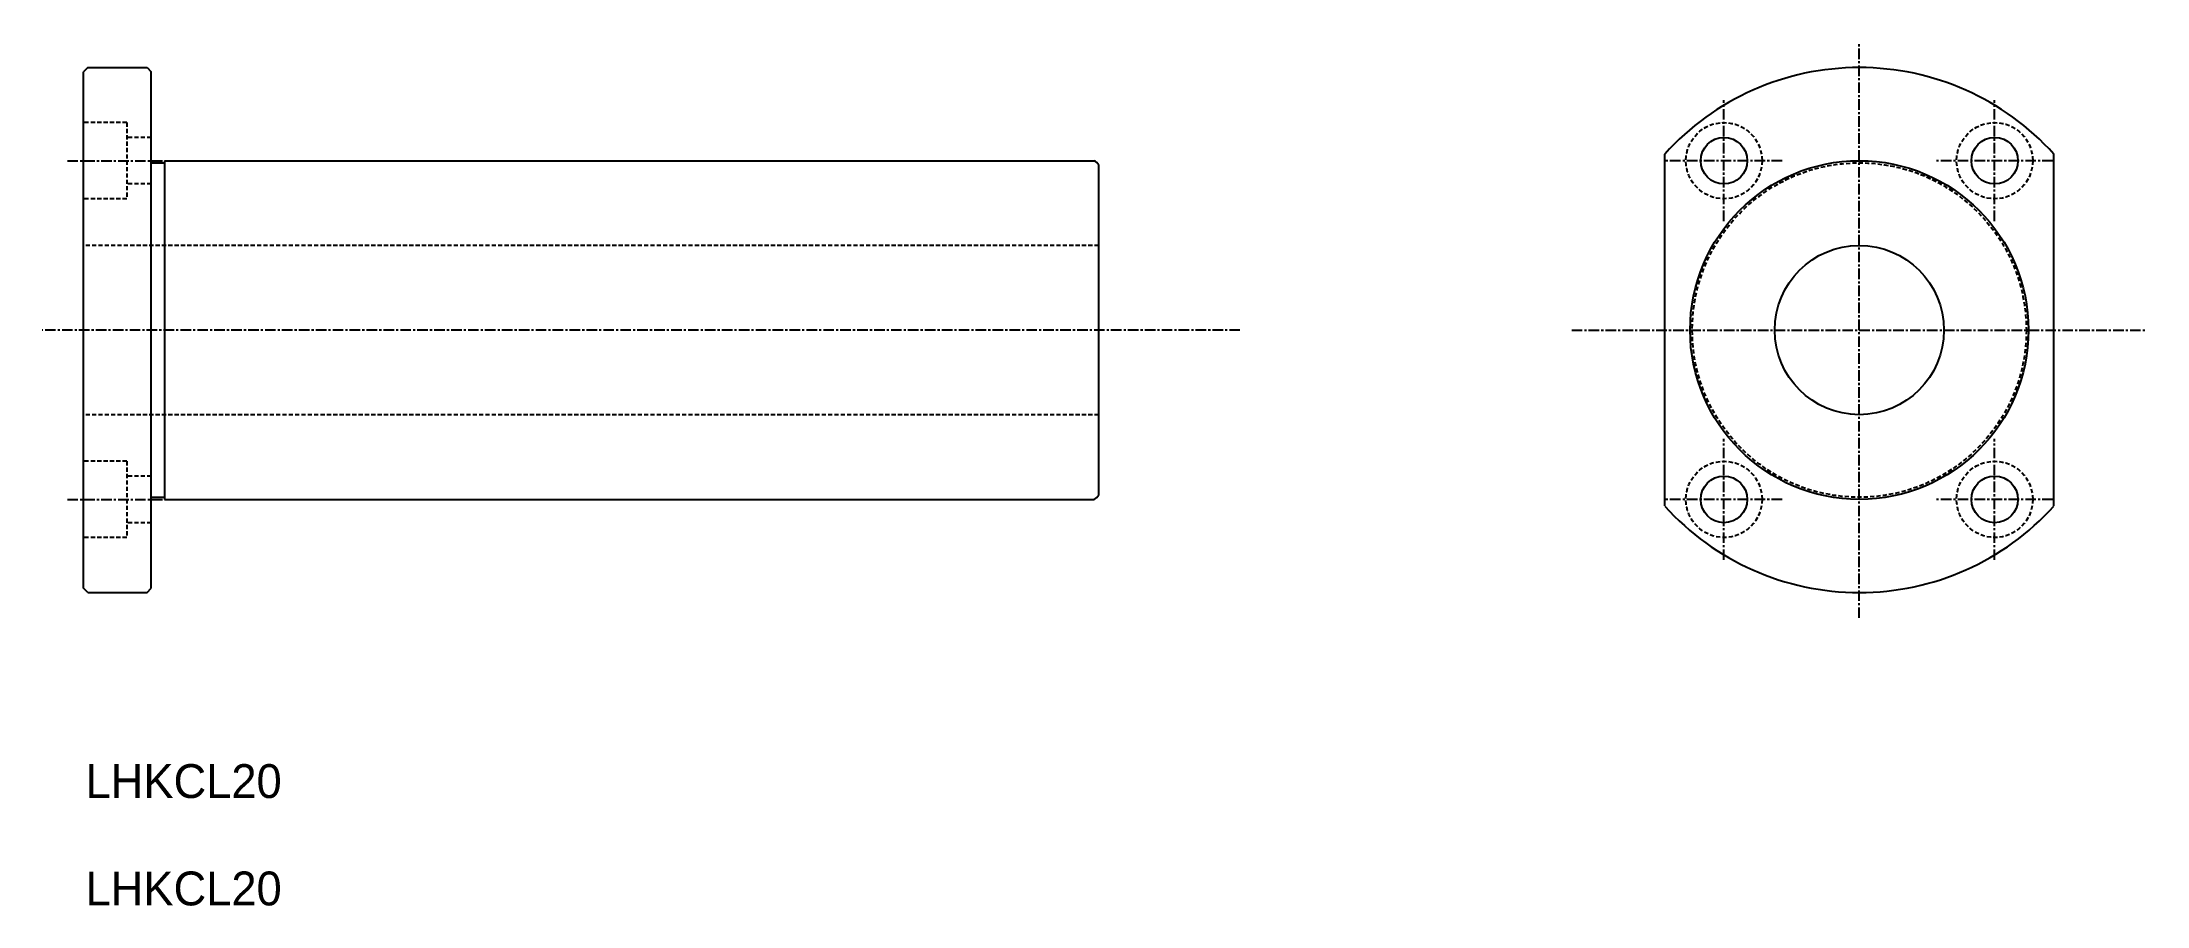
# Model space of a CAD drawing. Extents: x 243 to 492, y 130 to 233.
import ezdxf

# ---------------------------------------------------------------- set-up
doc = ezdxf.new("R2010")
doc.units = 0
doc.linetypes.add('CENTER', pattern=[2, 1.25, -0.25, 0.25, -0.25])
doc.linetypes.add('DASHED', pattern=[0.75, 0.5, -0.25])
doc.layers.get('0').update_dxf_attribs({"linetype": 'CONTINUOUS'})
doc.layers.add('CENTER', color=1, linetype='CENTER')

msp = doc.modelspace()

# ---------------------------------------------------------------- linework, layer by layer
at = {"color": 7, "linetype": 'CONTINUOUS'}
for p, q in [((248.83, 229.5), (248.33, 229)), ((248.33, 168), (248.33, 229)), ((248.83, 229.5), (255.83, 229.5)), ((255.83, 229.5), (256.33, 229)), ((256.33, 168), (256.33, 229)), ((435.24, 177.72), (435.24, 219.29)), ((481.24, 177.72), (481.24, 219.29)), ((256.33, 218.25), (257.93, 218.25)), ((257.93, 178.5), (257.93, 218.5)), ((257.93, 218.5), (367.78, 218.5)), ((368.33, 179.05), (368.33, 217.96)), ((256.33, 178.75), (257.93, 178.75)), ((257.93, 178.5), (367.78, 178.5)), ((248.83, 167.5), (248.33, 168)), ((248.83, 167.5), (255.83, 167.5)), ((255.83, 167.5), (256.33, 168))]:
    msp.add_line(p, q, dxfattribs=at)
at = {"color": 3, "linetype": 'DASHED'}
for p, q in [((253.43, 223), (248.33, 223)), ((253.43, 223), (253.43, 214)), ((256.33, 221.25), (253.43, 221.25)), ((253.43, 214), (248.33, 214)), ((256.33, 215.75), (253.43, 215.75)), ((368.33, 208.5), (248.33, 208.5)), ((368.33, 188.5), (248.33, 188.5)), ((253.43, 183), (248.33, 183)), ((253.43, 183), (253.43, 174)), ((256.33, 181.25), (253.43, 181.25)), ((256.33, 175.75), (253.43, 175.75)), ((253.43, 174), (248.33, 174))]:
    msp.add_line(p, q, dxfattribs=at)
for centre, radius in [((442.24, 218.5), 4.5), ((474.24, 218.5), 4.5), ((458.24, 198.5), 19.75), ((442.24, 178.5), 4.5), ((474.24, 178.5), 4.5)]:
    msp.add_circle(centre, radius, dxfattribs=at)
at = {"color": 7, "linetype": 'CONTINUOUS'}
for centre, radius in [((442.24, 218.5), 2.75), ((474.24, 218.5), 2.75), ((458.24, 198.5), 20), ((458.24, 198.5), 10), ((442.24, 178.5), 2.75), ((474.24, 178.5), 2.75)]:
    msp.add_circle(centre, radius, dxfattribs=at)
for centre, radius, start, end in [((458.24, 198.5), 31, 42.1034, 137.8966), ((367.18, 217.35), 1.3, 27.7958, 62.2042), ((367.18, 179.65), 1.3, 297.7958, 332.2042), ((458.24, 198.5), 31, 222.1034, 317.8966)]:
    msp.add_arc(centre, radius, start, end, dxfattribs=at)
at = {"layer": 'CENTER', "color": 1, "linetype": 'CENTER'}
for p, q in [((458.24, 164.5), (458.24, 232.5)), ((442.24, 211.35), (442.24, 225.66)), ((474.24, 211.35), (474.24, 225.66)), ((246.41, 218.5), (258.67, 218.5)), ((449.11, 218.5), (435.36, 218.5)), ((481.12, 218.5), (467.36, 218.5)), ((385.03, 198.5), (243.43, 198.5)), ((424.24, 198.5), (492.24, 198.5)), ((442.24, 171.35), (442.24, 185.66)), ((474.24, 171.35), (474.24, 185.66)), ((246.41, 178.5), (258.67, 178.5)), ((449.11, 178.5), (435.36, 178.5)), ((481.12, 178.5), (467.36, 178.5))]:
    msp.add_line(p, q, dxfattribs=at)

# ---------------------------------------------------------------- texts
at = {"color": 7, "linetype": 'CONTINUOUS'}
for p in [(248.56, 143.23), (248.56, 130.55)]:
    msp.add_text('LHKCL20', height=4, dxfattribs=at).set_placement(p)

doc.saveas('drawing.dxf')
